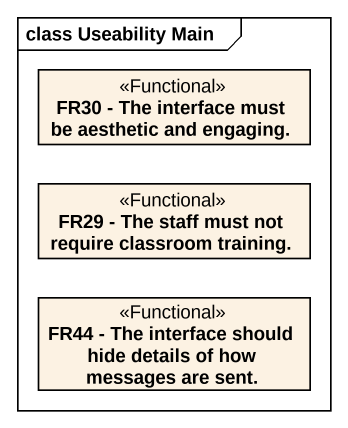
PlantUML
@startuml
mainframe class Useability Main
hide circle
hide empty members
class "FR30 - The interface must be aesthetic and engaging." as FR30_The_interface_must_be <<Functional>>
class "FR29 - The staff must not require classroom training." as FR29_The_staff_must_not <<Functional>>
class "FR44 - The interface should hide details of how messages are sent." as FR44_The_interface_should <<Functional>>
@enduml
